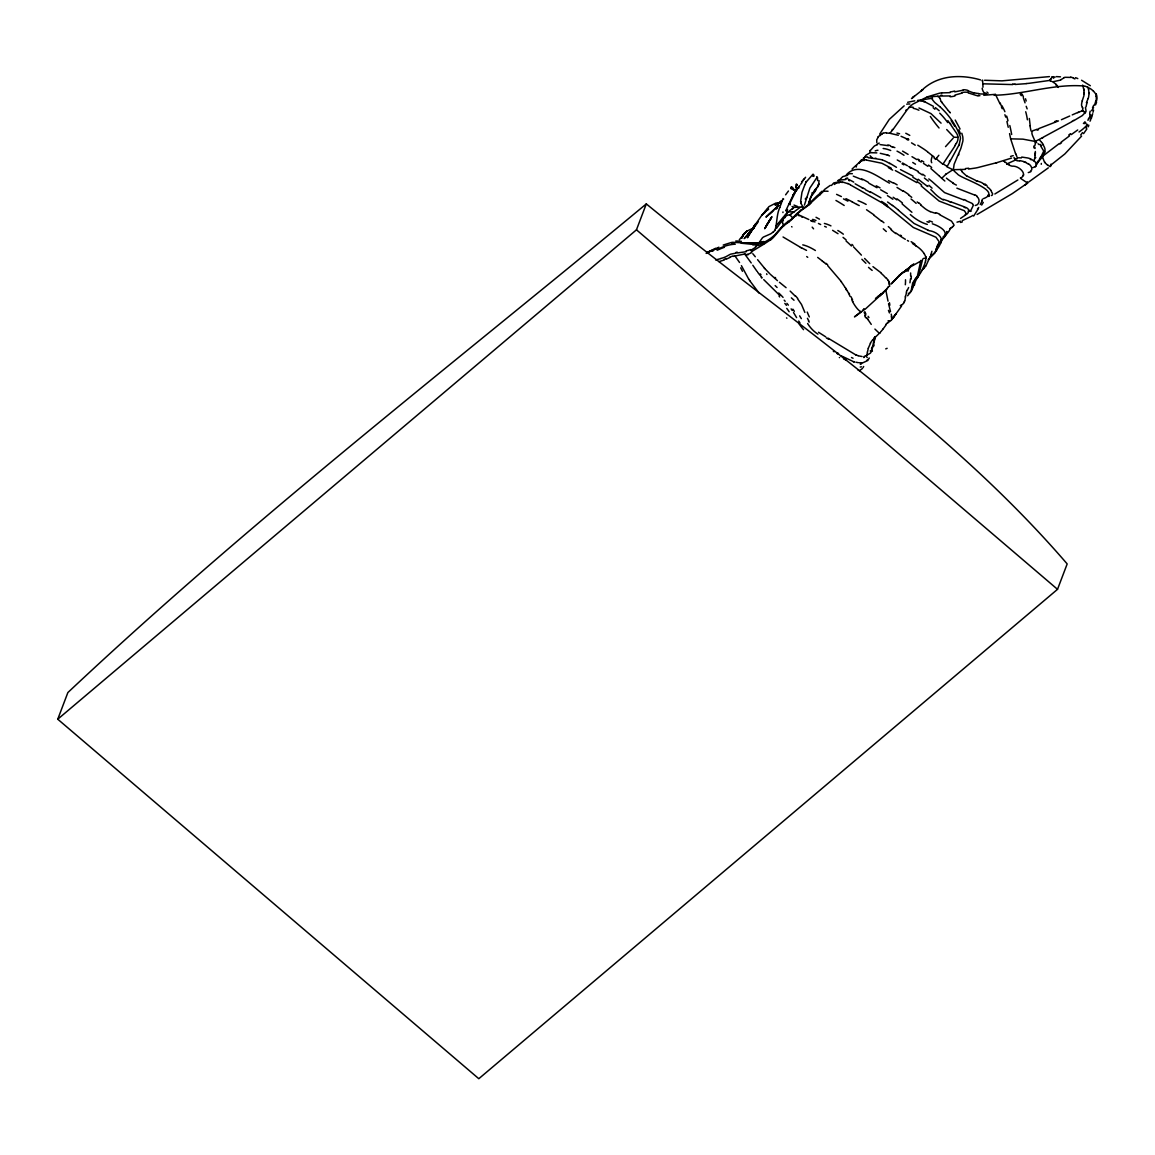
<?xml version="1.0" encoding="UTF-8"?>
<svg xmlns="http://www.w3.org/2000/svg" width="1155" height="1155" viewBox="0 0 1155 1155"><rect width="100%" height="100%" fill="white"/><g stroke="black" fill="none" stroke-linecap="round" stroke-linejoin="round"><path stroke-width="1.5" d="M910.631 275.886L910.631 272.97M1035.429 153.427L1035.328 151.478M1034.894 145.559C1037.103 140.347 1029.047 133.576 1032.931 130.616A27.937 26.695 56.7 0 0 1034.158 130.313L1037.407 129.129M819.054 180.628L818.491 185.464M863.695 310.276L863.882 309.092M869.21 357.92L869.181 358.324A62.428 13.181 17.6 0 1 867.001 360.115M795.838 186.518L796.084 184.324A58.602 3.927 69.9 0 1 797.094 185.349M813.914 175.892L813.596 174.506M774.991 230.148C777.2 223.406 776.449 214.7 779.784 207.51M1027.69 182.764L1027.358 181.783M1084.155 93.699L1083.924 95.533A9.644 3.913 -60.6 0 1 1083.664 96.515L1082.206 100.86M790.958 188.467L790.958 187.413M910.487 278.716L909.952 282.787M867.001 355.09L867.376 352.015M905.563 296.951L904.827 300.82M782.469 221.168L782.484 222.496A41.537 12.647 14.1 0 0 782.599 223.16M872.039 349.864L873.512 342.313M953.308 170.103L954.131 164.284L957.596 155.983M1090.205 115.024L1089.916 116.612M786.136 210.21L787.825 212.058L794.192 207.366L801.974 206.99M922.672 259.124L918.73 275.236A16.141 10.756 40 0 1 918.182 276.204C911.194 280.044 915.496 290.353 908.321 293.615M905.679 296.041L906.574 292.1M925.53 260.857L926.195 256.93M1035.241 155.16L1034.851 156.979A25.757 16.805 21 0 1 1034.028 160.661M789.905 203.165L795.391 192.062M794.106 189.911L793.341 188.77M874.277 341.331L875.331 336.567M874.234 341.562L873.685 343.887M891.833 319.199L891.516 320.051A18.307 5.255 35.7 0 1 891.14 320.426L888.874 321.538M1091.475 118.142L1091.923 116.078M936.936 246.997L934.958 252.916L928.187 259.658M925.299 262.026L925.011 263.167A23.519 16.199 36.5 0 1 924.635 264.278L923.682 266.386A41.219 28.139 41.1 0 0 923.235 267.484C921.214 274.009 915.338 278.095 914.414 285.155M817.812 186.879A86.293 3.754 -65.3 0 0 817.625 187.023L814.824 189.896M920.838 260.395L917.287 276.637L912.71 282.831L911.064 291.19L907.613 295.796M937.831 247.488L939.506 242.218L935.983 237.251L913.345 227.477L887.531 206.355M856.173 167.071L856.433 166.06M804.414 205.085L809.872 188.077L816.311 178.419M1095.806 100.918L1094.796 104.398M918.817 274.861L919.452 273.056M1092.024 115.688L1092.081 115.486A31.532 18.928 13.9 0 1 1092.269 114.677M786.237 209.806L792.965 195.44M864.012 308.934L863.377 310.406M918.673 275.381L917.402 277.965A19.086 7.854 4.8 0 1 915.222 279.423M931.912 251.27L931.002 254.345M1044.741 151.998L1044.972 151.161A11.666 7.565 29 0 0 1042.965 144.779M873.786 341.447L874.653 338.863M779.842 207.351L782.989 198.588L783.668 199.079M868.257 348.276L870.509 343.252M795.781 214.628L797.657 212.895M1096.543 102.362L1095.532 104.917M959.285 144.029L960.44 138.672A9.558 9.485 -65.9 0 0 960.31 136.81C956.34 125.592 949.193 115.255 940.401 107.184M946.898 232.011L946.046 234.306M874.956 338.011L875.375 336.87M928.014 230.264A50.777 39.588 78.9 0 0 929.299 230.711C935.651 231.433 945.281 237.569 939.91 244.586A20.198 13.687 23.7 0 1 937.961 247.834L937.181 248.57M1088.154 98.522L1086.364 102.737M57.75 719.204L67.871 692.552C251.891 519.519 452.024 364.966 646.309 203.901C788.937 320.801 945.988 423.077 1067.177 563.914L1057.518 589.324L478.805 1078.712L57.75 719.204L636.463 229.816L646.309 203.901M1092.356 114.706L1092.745 113.724M859.161 163.36L859.522 162.523M958.794 145.328L950.579 160.328M982.068 201.071L980.249 204.536M945.137 235.418L943.519 236.804A26.45 16.935 30.3 0 0 943.058 237.309C950.276 231.39 937.384 225.312 932.33 223.796M1038.908 160.545L1039.991 157.831M863.666 366.482L863.059 367.709M930.02 256.944L925.718 266.357M937.254 246.001L937.672 245.033M873.079 345.648L871.448 348.94M908.61 287.523L907.267 290.353M942.422 238.536L940.719 241.178M958.188 154.64L960.527 149.255A61.807 54.92 -48.2 0 0 961.018 147.898L962.779 141.488A17.888 16.834 -79.7 0 0 962.967 140.058L962.895 138.124A14.25 14.178 -49.5 0 0 962.736 136.651L961.812 133.215M950.507 228.185L949.453 230.35A42.129 27.965 46.4 0 1 945.151 235.432M887.69 287.537L886.333 289.761A17.672 4.88 56.5 0 0 886.13 291.71L888.022 301.137M818.014 185.796L818.938 183.818L817.249 187.37M831.427 185.507L833.78 182.923L839.079 181.855A93.382 35.661 80 0 1 840.71 181.869M978.068 208.911L978.733 207.467M804.717 185.103L801.974 192.322L800.574 201.764M804.919 184.67L805.887 182.649M1036.54 163.75L1042.503 156.95L1044.495 152.691A27.503 18.032 48.4 0 0 1044.856 152.085M817.61 180.628L817.509 177.466A53.448 6.237 -80.9 0 0 816.859 177.87L816.643 178.058M982.097 80.821L982.587 80.114L983.006 87.174M904.481 301.672L903.542 303.274M1038.518 161.354L1035.371 166.638M977.736 209.618L973.694 216.028A20.877 3.653 -64.5 0 1 973.362 215.595M956.354 143.61L957.351 141.444A9.991 9.947 -58.9 0 0 957.971 138.947L958 138.484A7.147 7.046 -74.2 0 0 957.943 137.315L957.466 137.315M797.268 188.871L796.791 189.694M1093.583 107.545L1091.634 110.692M743.806 234.119L741.842 237.815C743.589 232.213 749.162 229.571 754.359 228.026M940.733 240.558L941.21 239.677M793.268 194.921L796.474 190.127M949.944 161.483L947.331 166.161A18.567 14.611 34.8 0 1 946.869 166.796L952.947 169.713L965.277 169.381M879.72 134.052L889.292 119.398L904.163 105.841M769.822 219.97L769.187 220.966L771.381 217.79L764.653 228.733L771.93 216.664L766.516 225.355L767.18 224.373M765.317 227.593L768.479 222.005M1051.079 78.583L1052.003 77.053M743.531 234.624L741.467 238.262L743.3 235.144L739.316 239.706M870.552 350.672L870.61 350.557A17.643 15.867 27.5 0 1 870.307 351.134M806.233 181.999L812.99 174.188M839.873 179.559L842.746 176.643L847.727 175.286M939.347 243.07L938.972 243.748A15.939 11.102 35.8 0 0 938.524 244.831M955.373 145.357L942.87 164.241L937.586 159.939M1050.66 79.291L1050.054 80.07M863.796 158.827L865.817 155.449A19.548 7.074 43.2 0 1 866.207 155.073L868.921 153.485A37.306 13.658 50.2 0 1 871.881 152.503M778.629 205.272L776.333 208.983L776.839 208.189M755.471 223.969L752.959 227.983L762.026 214.902L765.202 212.101L762.026 214.902M781.69 221.125L776.434 228.459M781.762 221.024L782.541 219.768M870.293 150.598L873.974 146.425A45.117 16.473 46.5 0 1 876.89 144.938L877.266 144.823M1073.731 120.712L1082.278 115.616L1085.873 111.847A10.525 6.179 -11.1 0 0 1086.032 111.024L1085.628 108.455A26.579 9.76 -60.3 0 1 1085.498 107.993L1085.411 107.473M1088.92 118.893L1087.895 120.308M1086.913 128.869L1083.578 133.619M755.125 224.503L747.372 237.757L752.179 229.903M953.366 226.308L953.669 225.211M789.442 214.844L788.894 214.917A11.694 9.081 50.2 0 0 785.14 216.606L787.825 212.058A12.272 9.659 64.3 0 0 787.248 212.491M752.93 228.892L754.619 226.366L744.181 238.609L753.421 228.517L747.906 234.739L752.122 230.119M756.727 223.955L758.214 221.746M938.178 244.124L938.755 243.257M925.79 258.07L923.466 258.46M1050.429 79.637L1050.516 79.536A34.39 3.508 -70.6 0 0 1050.92 79.118M891.501 319.516L895.905 313.9L892.931 318.361M816.513 188.294L811.864 194.531L808.5 203.829L810.738 197.043L815.444 190.893M795.737 191.542L799.823 185.507M901.55 306.089L893.219 317.712M913.028 264.755L913.721 263.816M883.272 328.727L886.217 324.699M800.689 184.295L801.353 183.4M906.531 110.635L892.801 129.822M788.446 191.023L785.588 194.834M878.291 136.94L876.732 139.784L876.818 142.715M938.856 155.261L936.142 158.697M783.48 216.895L778.571 222.915M784.202 215.956L787.262 212.52M907.036 109.956L908.768 107.891M802.22 181.407L805.598 177.264M754.345 227.145L755.976 225.052M751.573 230.928L748.368 234.176L753.522 228.199M802.335 181.234L804.458 178.563M860.461 160.964L861.428 159.866M953.149 138.196L945.526 146.642M822.331 191.499L816.729 196.119A33.856 31.589 -87.3 0 0 816.036 196.798L811.546 201.244A31.589 29.727 -87.6 0 0 810.824 201.88L809.554 204.623A73.963 13.124 31.9 0 0 809.236 204.796M942.437 239.417L943.924 237.656A30.001 20.617 35.5 0 0 946.19 234.407M872.704 340.075L873.989 338.574M1081.6 136.117L1064.838 153.962L1050.155 165.613M780.679 228.011L775.294 234.393A41.724 41.219 54.2 0 1 767.671 240.312L758.517 245.553M891.934 130.89L889.812 133.258L886.564 133.042M880.644 331.933L882.478 329.781A12.402 5.198 -60 0 0 883.243 328.655M1040.944 156.936L1043.745 151.088L1040.641 145.905M784.043 217.718L782.628 220.331A15.65 5.573 -68.8 0 1 783.133 219.681M778.34 223.204L776.247 225.673M810.55 202.298L809.28 203.756A18.913 18.35 13.9 0 1 805.8 206.586L803.404 208.16M797.499 187.976L795.03 189.795A30.535 8.879 88.3 0 1 794.106 189.579M753.551 228.3L751.963 230.105M1085.801 122.791L1084.906 123.773M793.947 217.126L792.142 219.103A24.991 24.905 -32.8 0 1 789.082 221.76M891.27 284.029L899.962 274.991M886.867 288.851L879.229 296.214L886.405 289.501M887.978 287.176L889.509 285.978M762.228 214.729L768.292 208.882L762.444 214.642L768.941 206.63L775.958 203.02M887.329 323.429L889.624 321.263M892.007 282.989L899.456 275.193L907.628 268.942M909.461 107.17L913.1 107.17M794.784 216.245L800.718 210.152M823.674 191.181L807.793 205.662M875.086 337.448L880.139 332.524L879.547 333.261M856.072 165.338L852.029 169.078M883.517 292.475L865.008 309.352M769.201 214.31L778.788 205.244L765.938 217.111L772.724 211.192M939.362 176.08L941.715 178.289L945.714 174.492M782.513 226.943L774.384 236.327A22.566 22.205 61.5 0 1 770.717 239.821M908.898 267.946L905.722 270.92L910.674 266.357L904.004 272.291L910.501 266.949M1088.313 126.79L1088.819 125.144M924.072 268.335L922.195 269.895M940.632 242.55L938.524 243.748M862.337 368.589L859.291 370.813M797.268 213.892L801.368 210.383A26.623 25.28 -65.7 0 1 803.505 208.766L805.15 207.756A19.88 19.447 20.3 0 0 807.749 205.619M914.399 96.125L912.551 97.727L922.802 89.657L921.228 90.884C936.965 75.046 960.296 73.992 980.566 79.912M903.354 271.959L899.254 275.511L911.136 266.357M773.056 232.083L771.482 233.31A14.452 12.575 33.6 0 1 770.154 234.075L763.571 236.977A12.07 9.904 24.2 0 0 762.416 237.843L758.878 242.897A19.433 15.968 19.8 0 1 758.618 243.301M783.653 225.023L786.223 222.929M860.533 312.038L854.469 316.874L861.096 312.197M946.147 174.116L952.947 169.713M977.087 214.484L1012.343 193.578L1027.546 183.039L1020.717 178.462M1024.774 185.363L1027.676 182.923M931.479 255.63L936.387 250.895A21.873 15.246 35.2 0 0 937.73 247.444M1028.917 181.855L1048.321 167.85M781.401 201.937L780.361 202.703M911.483 98.579L913.259 97.107M879.908 295.045L877.526 296.979L881.698 293.688L875.476 298.423M1020.313 178.029C1028.6 174.983 1019.057 165.367 1012.04 166.161A34.823 30.608 -61.5 0 1 1010.639 165.743L1008.474 164.833M799.939 207.51L791.522 213.675M867.925 360.461L862.987 362.713M912.695 287.003L911.901 287.581M1023.662 174.925L1022.753 175.618M1041.752 156.936L1059.424 143.437M966.937 213.906L967.847 213.097A13.947 7.955 44.8 0 0 968.208 212.636L968.67 210.066A2.368 1.4 44.1 0 0 968.352 209.387L967.832 208.737A3.075 1.862 43.8 0 0 967.183 208.16L965.335 207.207M971.341 209.459L973.275 205.431A3.162 2.108 40.5 0 0 972.755 204.291L972.64 204.06M789.125 221.818L785.631 224.344A33.538 30.593 -35.8 0 0 782.484 226.914M1069.602 135.828L1061.084 142.195M779.149 203.049L775.481 204.998L780.116 202.544M1077.716 129.966L1071.263 134.601M824.179 189.723L830.315 185.334M938.264 245.64L937.21 246.318M770.659 239.735L764.668 243.676M790.164 214.556L791.435 213.733M794.38 211.769L788.057 211.971A15.881 7.017 39.5 0 0 787.84 212.072M879.966 135.323L882.406 133.821M860.475 161.224L857.27 164.27A34.275 12.185 40.3 0 0 856.534 165.54M972.669 215.436L971.86 215.971M1017.887 179.978L994.859 193.997M952.11 227.391L951.272 227.91A39.328 15.65 31.3 0 1 950.363 228.416L950.002 228.546M755.803 247.199L750.88 250.26M778.586 202.905L775.092 204.969L777.994 203.15M909.36 107.069A23.937 23.793 19.9 0 1 913.316 103.863L927.35 96.861L939.52 93.194A36.383 31.43 80.1 0 1 941.801 92.833M1042.893 137.402L1072.129 121.549M764.278 243.922L751.948 251.429M813.842 191.21L815.979 190.055M706.499 253.335L709.43 251.545M970.922 216.548L962.274 220.605M970.171 210.239L968.41 211.221M911.8 266.141L920.795 261.059M1014.581 160.444L1008.315 163.274M1041.723 138.095L1039.139 139.452L1041.565 142.354M1064.029 77.804L1060.709 79.854M865.514 355.841L863.998 356.534M710.931 250.678L715.624 248.267M718.901 247.199L706.254 253.407M1009.557 133.633L1010.639 138.845L1022.969 139.149L1035.14 141.43L1038.46 139.798M965.031 215.032L965.753 214.657A35.054 18.206 78.1 0 0 966.879 213.718M821.898 191.687L820.512 192.567A27.965 6.93 42.2 0 0 820.122 192.986M1030.477 171.171C1033.754 169.251 1030.607 164.92 1028.282 163.577M866.409 355.379L870.422 353.141L871.895 350.745A44.439 7.132 67.4 0 0 872.444 351.077M726.278 259.153L729.859 257.493M1072.215 114.908L1077.731 112.497M1069.732 116.02L1061.416 119.701M960.541 218.411L965.58 214.974L965.898 212.968L964.295 210.686L939.116 201.057L921.141 185.912M1058.471 120.929L1038.648 128.653M901.189 305.252L900.25 305.584M907.657 102.275L914.774 100.817M712.274 251.155L713.415 250.693M1006.712 163.909L1007.434 163.62M706.542 252.44L715.754 249.032M724.445 259.918L719.031 261.622M723.203 245.062L731 242.593A18.48 18.119 30.5 0 1 732.732 242.305L757.651 243.691M1078.655 112.136L1082.726 110.75M741.207 243.214L752.757 244.355A15.174 14.712 34.3 0 0 754.273 244.181L760.567 242.391A29.915 29.481 62.4 0 1 761.535 242.102M716.345 248.83L718.121 248.253M1011.535 158.076L996.953 162.61M778.874 202.832L775.741 203.814L777.445 203.323M960.527 221.197L956.99 222.164M798.697 188.279L796.026 187.341M975.195 205.503C979.541 205.085 980.35 199.035 977.058 196.697M715.609 259.976L720.893 258.576M954.94 95.085L962.259 93.021M996.289 162.783L978.357 167.432A34.751 23.663 -25.1 0 1 975.484 168.038L968.54 169.063M954.723 91.866L963.241 90.177M761.997 241.958L763.931 241.511M733.021 256.41L743.069 254.36M838.775 180.151L845.33 179.588M745.35 253.941L743.271 254.331M746.274 251.689L737.352 252.959M983.786 95.273L994.469 94.421M995.697 95.186C1023.662 94.522 1055.381 83.276 1084.92 86.105A24.63 20.79 -63.3 0 1 1086.119 86.567L1090.392 88.69A20.357 17.498 -57.3 0 1 1093.467 91.288M983.28 198.718C1004.171 190.994 960.094 178.52 957.278 173.799A47.124 44.785 -75.6 0 1 955.199 172.008A45.998 43.702 -76 0 1 953.323 170.088M939.65 96.11L927.119 96.991M736.11 253.118L730.87 254.114A10.453 10.034 -20.9 0 0 729.758 254.576L725.86 256.742A23.548 19.852 -29.9 0 1 720.879 258.431M919.553 100.153L919.048 100.211A32.022 9.37 2.3 0 0 917.518 100.413M932.287 98.233L921.892 99.85A24.948 19.823 -5.8 0 0 921.372 100.009M1049.433 80.46L1029.307 83.276A54.141 52.033 32.1 0 1 1026.145 83.535M1026.16 83.665L1015.101 84.459M941.816 92.891L949.988 92.66M989.33 196.292L988.016 196.364M940.704 96.038L950.305 95.923M824.222 191.124L828.048 191.254M1049.447 76.605L1001.963 80.85L984.594 80.258M743.575 243.128L756.034 242.839M1012.747 84.575L982.847 83.81M979.916 95.706L977.982 95.677M986.745 94.118L978.776 93.902M956.975 137.315L954.405 137.243M872.025 152.72L876.818 152.879M859.205 362.771L861.385 362.93M880.023 144.563L888.397 145.689M1015.144 160.155L1017.05 160.271M1056.233 76.605L1060.478 76.822M760.943 243.113L757.882 242.911A77.241 76.678 51.4 0 0 756.034 242.767M1070.728 77.414L1065.343 77.313A14.611 8.273 82.8 0 0 1063.986 77.587M866.568 160.097L881.871 163.245L891.212 168.168M868.257 157.73L875.663 158.711M1021.713 157.066L1027.632 157.961A19.707 19.072 82.1 0 1 1029.466 158.437L1030.505 158.899M889.812 133.258L898.316 135.265M862.106 356.534L858.266 355.812M842.342 181.956L847.972 183.703M858.122 362.641L855.841 362.194M1071.956 77.573L1073.471 77.89M791.334 186.72L792.908 187.688M876.659 158.87L882.377 159.838M1019.865 160.603L1023.662 161.527M968.251 92.905L976.105 95.403A13.34 12.662 -23.2 0 0 977.967 95.749M880.269 153.326L887.112 154.943M1035.14 141.43L1036.699 142.643M935.593 213.314L930.179 211.639M894.865 147.58L893.147 147.118M787.306 221.645L789.702 220.475A19.953 19.924 -17.6 0 0 792.431 218.194L795.737 214.715L795.939 216.158M963.804 199.959L944.588 192.625L932.778 182.187A20.371 15.015 50.7 0 0 931.609 181.176L928.793 178.924M794.192 207.366L792.056 206.5M967.818 90.754L973.896 93.021M1053.447 76.634L1055.035 77.255M918.947 107.964L930.944 113.594L941.08 123.152M793.384 189.781L791.002 188.568M949.193 201.302L943.332 199.353M854.411 361.804L853.401 361.472M890.548 146.266L892.281 146.844M976.856 180.83L980.566 182.115A16.055 8.302 59.2 0 1 983.54 183.789M963.934 206.687L951.128 201.952M1024.832 161.888L1025.958 162.321M853.3 176.152L862.395 179.79M929.125 222.395L926.974 221.645M808.818 219.522L800.762 215.797M852.361 361.096L841.129 355.812M928.028 230.163L914.11 223.493L898.518 210.354M797.874 214.512L799.996 215.407M965.97 200.667L971.875 203.28A2.599 1.646 41.4 0 1 972.625 204.074M956.874 188.164L974.502 194.993M814.997 221.977L811.128 220.417M1081.571 80.244L1090.334 85.73M841.374 196.567L836.581 194.358M975.758 180.411L966.937 176.036M855.971 355.004L827.991 338.112M888.311 155.376L889.581 155.925M901.059 136.319L906.011 138.484M824.627 226.366L826.345 227.087M848.723 180.425L849.503 180.772M802.595 206.139L800.689 203.121M939.491 214.628L951.316 220.995A3.898 1.184 50.8 0 1 953.034 223.536M862.958 188.077L865.109 189.03M1051.859 81.485L1050.574 80.792M818.447 223.464L820.671 224.546M1031.285 159.246L1034.129 161.036M859.233 205.59L856.866 204.435M861.904 187.572L855.133 183.818M907.512 139.192L908.74 139.813M845.922 198.631L848.968 200.147A62.11 22.017 44.5 0 1 852.072 201.764M913.042 176.094L900.51 169.626M799.967 247.026L783.047 236.977M1007.564 164.4L1007.377 164.299A10.958 7.493 -10.5 0 1 1006.785 163.851M801.18 247.632L806.522 250.39M918.384 171.503L908.696 166.493M889.494 183.154C877.684 176.701 858.598 161.382 846.586 174.578A57.144 20.646 37.6 0 0 846.341 174.867M1048.668 165.8L1047.975 165.382M876.977 187.716L868.834 183.183M887.329 193.578L880.644 189.781M933.457 106.361L926.137 102.506A63.9 37.205 -57.8 0 0 925.299 102.116L924.13 101.654A41.161 23.562 -51.9 0 1 923.423 101.308L922.441 100.788A20.559 8.518 -10.5 0 1 922.224 100.658L921.878 100.413M918.572 160.603L921.214 162.075M852.087 201.807L855.667 203.814A39.602 19.058 51.3 0 0 856.851 204.363M900.655 161.888L897.247 159.968M907.44 165.771L902.604 162.999M850.383 184.916L884.254 204.06M870.177 191.672L880.918 197.808M796.676 184.136L797.528 185.32M908.104 154.395L902.589 151.117M895.37 170.594L916.853 182.62M907.397 240.471L908.581 241.135M825.753 336.87L818.534 332.265M986.255 93.844L985.244 93.122M838.054 354.08L836.899 353.416M916.868 159.621L911.988 156.69M896.482 167.316L889.697 163.202M902.82 191.08L897.002 187.457M905.332 239.273L902.676 237.67A29.655 11.752 41 0 1 901.333 236.789L896.035 233.093M832.596 230.321L838.01 233.7M834.127 351.77L833.347 351.293M923.451 163.404L927.913 166.32M912.407 243.445L915.785 245.697M866.539 209.748L873.83 214.758M917.792 145.198L922.961 148.519A30.911 13.716 45.6 0 1 927.205 151.507L927.956 152.186M916.608 246.246L918.283 247.401A10.178 3.292 50.5 0 1 923.394 252.483L924.318 253.696M893.162 197.26L896.872 199.873M887.574 201.995L892.497 205.547M918.153 179.213L926.584 185.738M817.682 257.406L822.418 261.044M935.406 107.646L939.203 110.721M922.701 174.174L925.141 176.065M908.552 194.906L911.757 197.332M881.15 272.869L872.949 266.661M987.207 186.792L988.435 187.745A7.45 3.682 60.3 0 1 990.73 190.156M983.54 183.818L985.229 185.204M1047.412 164.977L1045.087 162.855M934.467 157.34L928.346 152.503M843.049 237.381L846.11 239.894M1038.071 143.74L1039.269 144.721M779.437 282.282L786.079 287.667M902.113 203.901L911.93 212.289M930.93 168.601L938.972 175.704M944.862 181.032L941.715 178.289M777.474 280.679L770.775 274.702M823.934 262.286L826.157 264.177M1083.318 111.082L1085.368 112.872M881.51 220.706L883.922 222.742M1083.39 111.14L1084.357 111.963M636.463 229.816L1057.518 589.324M920.65 205.013L925.054 208.622A18.697 12.026 46.4 0 0 930.179 211.596M891.472 229.426L888.296 226.582M790.15 291.089L795.29 296.156M918.716 203.294L917.2 201.908M940.199 106.996L934.929 102.651A21.945 7.883 2.1 0 1 934.308 102.015L932.995 100.398A41.335 18.235 -33.1 0 1 932.489 99.648L932.446 99.445M827.644 265.549L841.432 281.69M995.942 95.417L1000.1 103.964M770.111 274.053L765.693 269.505M930.8 189.579L933.413 192.192A26.262 17.238 50.9 0 0 943.274 199.93M1056.132 84.214L1052.638 81.817L1059.9 80.244A26.94 19.058 56.6 0 0 1060.723 79.868M869.729 263.658L864.604 258.46M779.668 295.362L763.744 279.64M853.516 246.867L861.413 255.125M792.98 218.078L789.803 214.83M1093.54 91.216L1095.777 93.959M1004.98 162.393L1003.637 160.661M946.696 129.548L952.702 135.886A21.324 20.444 62.2 0 1 953.308 136.42L953.525 136.824M784.187 300.17L785.183 301.311M947.663 109.783L941.267 101.683M764.639 268.335L757.593 259.687M961.812 171.619L965.681 175.17A22.985 16.993 68.4 0 0 966.908 176.138M1041.68 142.469L1043.441 144.649M759.109 293.139L749.595 280.492M761.867 277.503L760.712 276.117M752.8 253.71L755.298 256.757M949.67 112.136L950.305 112.887M786.901 303.346L788.36 305.137M797.542 298.712L801.527 304.487L804.862 312.428M874.913 329.074L879.316 333.261A30.81 3.22 72.7 0 0 879.46 332.986M760.106 275.381L757.608 272.161M1021.179 93.699L1021.973 94.84M886.405 278.023L887.516 279.524M871.26 324.396L866.741 317.755M1044.481 162.133L1042.503 156.993M744.73 254.071L751.226 262.95M950.262 124.047L956.629 133.403A10.973 10.886 -60.9 0 1 958.058 137.301M757.016 271.353L752.8 265.26M1056.984 85.21L1058.312 87.434M1086.667 124.018L1087.606 125.462M734.97 255.962L739.547 262.488M949.41 122.863L947.865 120.64M791.117 308.861L792.229 310.478M799.953 322.895L798.711 321.018M990.687 190.214L991.279 191.196A3.479 1.299 59.2 0 1 991.77 192.38L991.928 192.842M888.311 280.694L889.162 282.051M852.852 301.542L851.639 299.535M793.528 312.514L796.604 317.625M748.743 279.192L741.409 265.65M845.446 287.667L846.658 289.732M940.993 101.221L939.939 98.218M955.243 120.048L960.079 128.999M808.745 320.758L807.432 318.318M847.322 290.916L848.535 293.197M790.121 204.854L789.847 203.959M1015.75 153.947L1016.934 156.618M1016.054 154.539L1015.505 153.442M1002.266 108.758L1001.443 107.112M865.644 315.719L864.171 312.298M1015.375 153.182L1010.639 138.845M849.069 294.294L850.066 296.445M1014.018 157.441L1014.942 159.679M783.725 225.889L782.628 223.175M1004.879 114.72L1005.745 117.117M1023.301 97.727L1025.034 102.867M1026.189 106.289L1027.142 108.888M1083.145 87.203L1083.635 88.935M890.519 311.677L888.542 303.765M1082.394 107.776L1081.6 105.553A8.879 3.465 -62.3 0 1 1082.365 100.803M1088.515 89.44L1088.992 92.689M1006.915 121.448L1008.228 127.295M891.227 314.117L891.761 316.687M1082.625 108.7L1082.798 109.739M1030.202 125.78L1029.322 118.46M1083.895 90.22L1084.141 92.313M1035.039 148.504L1034.938 147.248M1089.05 93.497L1088.573 97.237A11.391 3.956 -58 0 1 1088.068 98.55M803.736 208.492L803.49 207.294A20.718 4.172 -45.4 0 0 802.176 206.759M947.086 166.349A31.445 22.393 33.5 0 1 943.173 163.851M949.352 161.599A61.172 28.5 -38.1 0 1 949.988 160.444M959.502 144.144A19.086 9.529 -72.9 0 1 958.997 145.472M932.345 99.373A8.561 3.739 -13.7 0 1 932.489 98.204M921.546 100.471A16.329 7.305 -17.4 0 1 921.141 100.066M920.65 101.019A31.719 10.583 3.7 0 1 922.354 100.875M933.11 107.704A49.463 26.998 -87.6 0 1 934.915 109.249M939.722 113.204A42.071 13.008 63.6 0 1 947.75 122.618M950.709 124.134A25.338 6.078 49.2 0 1 949.886 123.008M956.08 143.422A27.027 17.672 -67.1 0 1 955.127 145.14M731.938 243.402A58.992 54.675 16.1 0 1 733.858 243.07M709.358 251.444A57.144 52.827 21.6 0 1 710.874 250.577M717.14 250.26A66.672 48.496 -8.3 0 1 724.43 247.286M758.171 243.344A25.15 24.428 25.8 0 1 757.651 243.359M864.099 160.516A32.788 13.196 26.1 0 1 864.46 160.343M875.201 150.915A53.939 18.292 48.2 0 1 877.959 150.251M887.054 154.842A21.757 7.594 47.4 0 1 888.253 155.261M883.156 148.49A49.896 14.553 43 0 1 890.707 150.496M902.026 163.779A45.608 8.056 35.3 0 1 903.816 164.819M909.678 167.547A53.231 2.498 30.6 0 1 910.775 168.182M918.211 172.369A24.775 16.242 42.6 0 1 922.311 174.925M928.389 181.118A63.294 23.143 41.3 0 1 924.375 178.029M963.674 199.512A28.702 16.055 41.5 0 1 965.869 200.205M971.427 210.917A39.515 18.697 -86.2 0 1 970.2 211.437M946.652 231.866A74.238 50.589 36.9 0 1 946.797 231.476M940.776 242.651A25.785 17.484 32.8 0 1 942.35 239.345M936.445 248.874A62.875 43.168 27.9 0 1 935.868 249.321M847.351 174.535A50.141 18.942 63.9 0 1 852.376 173.712M861.745 178.953A33.986 8.619 42.2 0 1 868.358 182.346M876.197 185.825A52.942 19.462 42.9 0 1 880.052 187.89M887.43 195.686A49.261 23.071 44.7 0 1 892.873 199.266M897.045 198.862A67.438 33.538 45.9 0 1 902.445 202.977M927.306 224.417A35.083 23.086 47.4 0 1 910.313 214.57M929.082 220.822A34.361 24.472 64.4 0 1 932.489 222.049M925.66 260.9A54.66 38.216 32.3 0 1 925.415 262.07M914.211 285.17A24.024 7.565 -13.6 0 1 913.706 285.79M913.1 286.353A21.613 8.273 -2.9 0 1 912.623 286.743M925.501 266.155A21.281 14.38 55.5 0 1 924 268.249M931.248 254.461A54.877 39.025 29.1 0 1 930.136 257.002M953.294 226.264A29.034 11.131 26.4 0 1 952.009 227.145M953.51 223.969A5.472 1.906 47.2 0 1 953.77 225.312M935.868 212.65A47.037 37.249 -59.6 0 1 939.694 214.224M920.896 204.637A70.657 46.619 46.6 0 1 918.99 202.934M911.05 199.021A50.416 28.326 45.8 0 1 916.146 203.367M902.849 190.662A38.115 20.198 44.5 0 1 908.682 194.545M893.436 182.75A41.479 21.526 44.9 0 1 897.146 184.843M888.426 180.584A55.122 19.621 39.5 0 1 892.887 182.894M974.546 194.632A8.215 5.876 44.6 0 1 977.303 196.379M956.398 185.06A33.87 16.459 39.8 0 1 952.861 183.284M953.51 183.169A39.4 26.233 49.3 0 1 946.45 178.159M928.476 165.078A36.657 25.107 44.1 0 1 931.681 167.461M921.502 160.632A51.758 32.268 42.5 0 1 923.841 161.989M919.496 160.011A67.813 31.763 19.1 0 1 917.821 159.072M912.739 162.465A53.722 9.009 35.7 0 1 915.496 164.212M897.016 151.132A32.687 9.485 43.3 0 1 904.004 155.29M893.234 147.364A53.91 25.482 62 0 1 892.353 147.118M887.863 145.01A42.562 13.21 44.1 0 1 889.942 145.443M877.049 144.462A51.195 21.05 61.1 0 1 879.229 143.076M869.831 151.984A38.707 14.351 30.3 0 1 870.062 150.468M786.743 210.528A46.388 4.808 -56 0 1 787.566 209.517M784.779 217.847A15.145 11.117 75.5 0 1 785.429 217.039M783.104 220.793A41.825 10.857 -35.1 0 1 783.393 219.912M775.034 230.177A34.722 30.29 40.8 0 1 773.157 232.184M785.775 210.773A53.563 3.263 -57.4 0 1 785.674 210.701M793.066 194.704A84.921 26.06 49.5 0 1 792.792 195.267M796.142 189.651A64.463 15.318 1.5 0 1 795.723 190.055M793.875 193.39A31.156 1.083 -54.7 0 1 796.04 190.662M791.493 187.615A71.422 6.973 31.9 0 1 791.983 187.63M792.518 188.698A32.427 2.815 50 0 1 793.427 189.449A13.297 2.368 -51.4 0 1 793.557 189.637M780.361 203.41A24.76 4.548 70.9 0 1 780.491 203.525M781.386 203.424A33.827 1.776 12.4 0 1 779.206 202.587M781.155 200.811A19.751 4.086 -60 0 1 779.668 201.952M782.455 200.58A40.324 5.125 -29.1 0 1 782.31 200.739M782.975 211.957A72.693 0.736 -84.7 0 1 782.931 212.549M1059.915 143.956A50.069 32.326 -33 0 1 1061.546 142.744M1068.779 134.976A48.64 20.545 -35.7 0 1 1070.526 133.677M1087.505 124.552A26.348 14.813 -34.7 0 1 1079.03 131.988M1085.007 121.751A18.249 2.888 -44.5 0 1 1083.404 123.542M906.733 104.195A44.251 9.933 33.4 0 1 909.851 104.022M923.61 101.626A23.735 1.242 -6.9 0 1 924.765 101.467M931.739 162.711A26.767 7.536 -47.4 0 1 932.518 155.723M936.301 158.394A35.256 16.849 43.5 0 1 936.936 158.928M934.15 158.134A38.736 16.834 42.9 0 1 935.752 159.448M939.044 127.988A40.064 8.792 45.8 0 1 930.353 116.467M913.215 108.296A50.603 28.702 75.2 0 1 918.918 110.245M908.667 107.805A28.399 26.955 -25.6 0 1 909.173 107.256M905.924 110.389A28.009 17.267 -44.2 0 1 906.444 109.682M892.541 129.403A34.159 23.086 -76.7 0 1 891.689 130.457M896.915 133.056A57.736 19.274 49.2 0 1 899.572 133.778M906.401 139.221A62.153 20.371 47.1 0 1 907.902 139.957M907.628 138.629A56.321 10.164 37.4 0 1 908.581 139.105M911.526 142.874A40.079 10.987 42.7 0 1 915.236 145.184M905.78 133.258A61.85 11.853 39.7 0 1 909.779 135.395M867.318 318.535A29.38 1.415 58.9 0 1 867.853 319.473M868.964 317.553A51.47 5.703 60 0 1 868.112 316.326M865.687 317.769A53.289 29.265 14.3 0 1 864.705 315.69M865.947 314.203A14.856 2.252 56.7 0 1 864.907 311.778M863.002 309.785A20.27 5.039 63.2 0 1 861.081 311.504A9.341 2.223 57.5 0 1 852.433 301.296M852.549 299.665A40.136 19.101 41.6 0 1 850.975 296.662M848.983 293.226A52.322 30.304 33.5 0 1 849.517 294.337M846.023 289.328A36.31 7.58 53.6 0 1 846.687 290.483M841.201 281.733A44.655 19.621 45.4 0 1 845.2 287.653M826.056 263.326A25.858 8.417 50.4 0 1 827.63 264.74M822.273 261.059A54.487 17.931 29.8 0 1 823.804 262.286M802.768 244.86A41.392 14.322 45.6 0 1 815.401 250.505M800.372 247.358A65.46 7.002 34.7 0 1 801.599 247.978M806.71 256.554A61.258 0.809 37.4 0 1 807.735 257.32M751.992 251.501A27.547 25.915 6.3 0 1 751.226 251.934M779.033 296.113A77.457 2.093 52.4 0 1 779.683 296.951M751.674 252.599A19.852 18.422 2.2 0 1 745.567 254.836M751.501 250.39A87.924 3.682 56.3 0 0 750.548 249.581A16.329 13.745 -1.4 0 1 746.101 250.837M765.404 269.36A68.39 12.156 32.2 0 1 764.365 268.191M775.684 278.052A68.636 5.082 38.3 0 1 774.962 277.388M766.949 274.515A49.131 5.082 33.1 0 1 766.602 273.793M791.363 297.86A47.095 6.266 44.9 0 1 794.019 300.242M795.333 295.723A30.102 12.922 60.9 0 1 797.643 298.322M809.308 316.903A28.861 10.366 66.7 0 1 807.244 312.067M809.179 322.144A46.417 38.62 73.9 0 1 808.471 320.946M817.928 334.142A30.608 23.677 71.1 0 1 807.59 323.501M828.684 339.224A47.831 13.369 42 0 1 826.388 337.996M858.064 355.625A38.303 6.295 38.1 0 1 855.754 354.787M864.518 356.837A40.252 6.035 30.5 0 1 863.752 357.545M885.741 348.882A59.641 1.79 -21.2 0 1 887.141 348.305M867.506 352.044A29.063 27.244 43.4 0 1 868.358 348.305M870.35 343.194A22.537 17.816 -39 0 1 872.545 339.974M873.642 338.328A19.693 11.839 -43.4 0 1 874.783 337.159M885.885 324.382A19.606 18.422 -88.9 0 1 887.054 323.111M891.314 316.412A44.742 12.806 37.1 0 1 891.617 319.054M888.44 310.363A70.744 19.534 41.1 0 1 889.408 312.918M889.466 302.726A50.17 13.138 57.2 0 1 889.812 305.267M887.82 287.768A45.146 10.612 65.5 0 1 888.065 287.35M889.783 285.992A50.56 9.543 67.7 0 1 889.581 286.137M888.917 283.423A24.717 5.082 58.2 0 1 889.032 284.563M888.859 281.849A10.077 2.425 46.5 0 1 889.899 284.202M887.762 279.669A20.949 4.375 47.2 0 1 888.556 280.838M881.279 273.417A9.269 2.339 45.8 0 1 885.769 277.936M872.169 270.414A50.632 31.763 65.9 0 1 868.531 267.368M865.904 263.268A46.301 10.886 50.9 0 1 861.89 259.269M851.942 244.398A65.258 28.586 51.7 0 1 853.054 245.524M846.095 241.049A42.1 16.661 50.9 0 1 851.423 245.972M837.823 230.48A50.834 27.041 55.5 0 1 843.352 234.176M824.381 223.435A42.547 17.137 48.6 0 1 830.95 225.875M819.458 219.132A58.039 13.153 37 0 1 816.022 217.284M812.629 219.392A44.583 11.406 39.5 0 1 815.964 220.461M810.622 220.663A41.392 3.581 28.8 0 1 813.048 221.673M801.31 216.635A31.43 2.815 40.2 0 1 802.22 217.183M798.033 215.22A61.706 5.327 40.3 0 1 799.347 215.841M794.062 217.256A33.221 29.611 -52 0 1 794.9 216.375M937.499 96.356A7.45 2.671 5.4 0 1 939.737 98.204M988.146 93.151A35.848 13.225 85.4 0 1 986.919 92.039M978.819 93.512A17.657 15.073 -3.4 0 1 974.04 92.689M963.256 89.729A15.376 14.654 -45.2 0 1 967.933 90.422M954.723 91.043A22.739 15.26 -30.6 0 1 950.19 91.909M940.834 95.23A32.095 8.807 -13.7 0 1 941.946 95.172M954.983 95.952A20.588 15.289 -33.7 0 1 950.103 96.746M962.173 92.516A15.607 14.712 -42 0 1 968.366 92.443M1075.493 77.674A34.563 22.032 77.2 0 1 1077.803 78.598M1073.443 78.309A26.681 17.267 80.8 0 1 1074.901 78.915M1070.57 77.168A43.731 19.837 44.1 0 1 1071.797 77.298M1055.93 84.936A19.245 8.533 -88.2 0 1 1056.695 86.062M1082.596 85.109A19.231 11.074 -57.2 0 1 1083.621 86.726M1096.167 93.8A14.019 11.897 -23 0 1 1096.066 102.246M1095.936 93.945A36.527 24.775 -2.9 0 1 1096.211 96.212M1087.62 87.058A12.272 7.147 -52.1 0 1 1088.544 88.473M874.162 344.955A24.876 8.663 76.4 0 1 873.397 346.514M887.95 320.989A24.024 8.2 -70.5 0 1 888.744 320.744M903.528 303.26A22.089 11.319 48.6 0 1 901.203 305.281M904.61 300.834A40.497 17.859 -9.8 0 1 904.221 301.672M905.275 296.994A66.47 31.575 -13 0 1 905.347 296.099M906.386 292.071A49.55 26.782 6.9 0 1 906.964 290.295M905.506 279.77A47.037 23.966 58.6 0 1 905.318 284.751M911.309 276.276A57.606 32.167 47 0 1 911.078 279.091M907.931 271.338A35.935 21.931 40 0 1 912.464 264.596M924.173 253.652A6.425 1.53 54.2 0 1 925.761 257.868M916.363 246.174A55.483 9.052 24.9 0 1 915.54 245.625M911.136 241.684A32.715 5.428 22.6 0 1 914.948 244.153M901.42 235.75A25.251 0.809 30.8 0 1 900.452 235.187M895.818 233.599A45.464 29.582 45.7 0 1 891.169 229.859M883.272 228.805A58.284 11.218 43.2 0 1 886.304 231.52M874.003 215.35A47.918 13.615 44 0 1 881.482 221.226M858.021 200.696A54.386 28.962 53 0 1 866.163 204.435M843.468 198.905A45.435 9.298 36.7 0 1 847.885 201.129M835.946 200.465A51.094 9.182 39.4 0 1 844.19 205.475M823.472 190.878A67.163 20.314 53.9 0 1 823.991 190.777M747.213 254.519A69.329 6.641 64.1 0 1 747.978 254.909M760.986 274.731A77.703 9.76 43.5 0 1 760.337 273.908M761.881 278.095A48.366 3.566 57 0 1 761.318 277.445M777.084 287.48A66.961 7.508 39.6 0 1 775.149 285.588M778.73 293.009A39.299 8.85 55.6 0 1 783.061 297.369M784.823 303.375A49.636 19.765 61 0 1 786.411 305.324M786.757 308.385A46.085 23.1 64.5 0 1 789.154 311.763M792.908 309.165A36.065 16.17 64.2 0 1 794.337 311.33M801.339 318.621A49.506 14.943 58.7 0 1 799.635 315.864M803.562 329.68A46.113 30.911 60.9 0 1 798.986 323.747M839.57 357.574A41.075 7.002 39.6 0 1 839.353 357.588M838.544 353.531A50.993 6.208 24.5 0 1 837.202 352.751M846.297 360.129A50.647 6.136 36.1 0 1 843.511 358.83M854.123 362.049A58.313 8.995 34.6 0 1 853.112 361.703M853.054 358.238A63.28 15.953 46.2 0 1 851.495 357.516M861.125 364.2A67.12 12.676 34.6 0 1 860.316 364.301M861.702 362.858A29.135 2.873 19.6 0 1 861.197 362.843M862.005 363.233A82.323 4.519 -27.4 0 1 861.745 363.276M866.495 356.635A72.447 15.953 13.7 0 1 867.217 357.559M1014.971 83.94A47.442 30.651 4.4 0 1 1012.646 84.055M985.114 93.44A14.322 6.41 -77.6 0 1 982.154 88.271M1020.154 94.133A29.712 7.45 77.2 0 1 1021.294 95.692M994.21 95.389A36.946 9.153 -71.9 0 1 994.686 95.172M995.264 94.19A36.281 6.93 79 0 1 995.48 94.262M1050.054 80.922A11.478 4.764 -33.2 0 1 1050.343 80.994M1051.974 76.966A13.355 3.653 71.3 0 1 1053.707 78.251M1050.184 80.085A3.898 1.415 5.4 0 1 1050.112 80.345M1090.984 117.882A18.74 10.713 41.2 0 1 1090.002 121.203M1093.554 110.1A31.589 15.91 64.5 0 1 1092.976 112.28M1096.081 96.226A26.536 17.859 2.3 0 1 1096.182 100.384A44.958 29.972 -5.8 0 1 1095.965 100.918M1094.276 104.614A42.042 19.072 -42.5 0 1 1094.016 105.408M1093.482 105.654A20.602 10.973 -34.5 0 1 1092.514 107.632M1089.815 114.59A15.982 7.363 -33.2 0 1 1090.248 111.111M1090.075 116.54A20.314 7.97 -34.5 0 1 1089.916 117.103M1089.093 117.695A13.817 6.208 -27 0 1 1088.342 118.965M1088.14 125.693A14.004 4.057 27.5 0 1 1088.198 125.982M1086.624 127.151A20.646 12.936 -64.5 0 1 1086.047 128.104M1082.538 132.608A48.091 31.835 -59.2 0 1 1080.661 135.034M1050.92 164.14A20.111 4.187 56.3 0 1 1049.707 166.594M861.529 366.814A77.674 17.859 32 0 1 860.201 367.045M858.281 369.802A62.803 14.683 53.5 0 1 858.179 370.322M786.887 318.246A61.85 0.78 48.1 0 1 786.555 317.87M749.711 280.564A32.715 7.277 42.9 0 1 748.859 279.265M740.687 267.859A61.316 8.634 70.9 0 1 742.477 271.295M729.729 257.204A20.155 19.751 -24.9 0 1 732.949 256.078M726.033 258.561A27.475 20.689 -25.8 0 1 724.257 259.312M816.628 176.787A103.098 11.319 -78.3 0 1 816.917 176.715M806.811 197.389A89.772 0.982 -43.8 0 1 805.223 198.963M1082.322 110.187A12.546 5.761 -66.2 0 1 1082.336 110.663M1082.567 107.372A10.352 3.566 -77.4 0 1 1082.856 108.238M1083.809 92.458A19.635 12.041 -41.4 0 1 1083.765 93.844M1083.823 88.877A40.31 27.605 -21.4 0 1 1084.141 90.148M1021.857 93.988A8.489 1.992 76.7 0 1 1023.402 96.847M1026.189 101.005A21.079 2.137 75.2 0 1 1025.525 98.781M1025.712 111.761A25.901 9.269 86.3 0 1 1027.387 119.788M1031.083 131.02A40.858 29.467 79.8 0 1 1030 125.808M1038.504 129.692A62.125 25.309 -28.1 0 1 1037.219 130.197M1056.767 120.741A45.377 2.021 -21.7 0 1 1054.573 121.65M1077.731 112.656A27.489 17.729 -56.6 0 1 1078.64 112.295M1086.119 106.794A9.89 3.624 -60.5 0 1 1087.245 102.492M1089.194 92.718A44.424 28.225 21.4 0 1 1089.223 93.541M1088.385 88.632A19.808 12.113 -44.7 0 1 1088.631 89.383M719.681 248.426A34.708 31.633 -1.9 0 1 735.316 244.181M735.764 241.005A52.769 47.889 8 0 1 741.409 241.352M737.265 252.194A57.259 26.204 -7.6 0 1 736.053 252.353M755.399 246.694A45.709 40.699 -8.3 0 1 758.142 245.019M780.766 228.084A27.388 25.829 -33.8 0 1 783.74 225.124M786.411 223.16A35.704 33.221 -35.3 0 1 787.912 222.049M791.623 226.625A38.736 1.473 44.4 0 1 791.998 226.958M752.829 244.889A59.8 55.238 15.1 0 1 758.301 244.961M792.864 208.564A58.053 1.776 -41.6 0 1 792.113 209.257M812.485 192.524A70.065 3.696 -31.9 0 1 811.936 192.972M813.568 228.82A68.203 6.641 44.9 0 1 812.167 227.145M795.521 215.985A58.082 3.595 43.3 0 1 795.578 215.812M1010.538 156.445A24.746 19.274 2.9 0 1 1013.238 155.636M1014.538 158.798A19.187 12.503 -0.1 0 1 1017.281 158.495M1007.232 163.562A14.308 9.197 -2.4 0 1 1005.514 162.234M1016.862 160.747A18.596 10.193 -5.6 0 1 1019.591 161.007M1023.633 161.714A26.998 24.183 74.4 0 1 1024.774 162.09M1025.885 162.711A12.806 9.702 48.8 0 1 1028.123 163.938M1030.91 171.619A20.01 12.214 35.7 0 1 1028.268 172.571M1017.266 157.874A14.409 7.118 -0.1 0 1 1021.424 157.903M1030.361 159.39A16.358 13.369 40.7 0 1 1031.112 159.737M1034.274 160.892A5.068 3.566 39.7 0 1 1035.501 166.753M1034.591 166.984A11.68 7.782 30.7 0 1 1032.917 167.547M962.173 171.416A11.059 8.634 16.9 0 1 960.743 169.511M976.971 181.075A20.877 8.634 43.8 0 1 975.874 180.685M987.02 185.637A33.336 12.156 52.9 0 1 985.143 184.049M992.564 193.39A6.54 2.628 58.2 0 1 991.438 195.542M989.503 195.267A29.005 7.06 23.7 0 1 987.727 195.282M1009.022 164.342A18.523 11.319 -3.3 0 1 1008.185 163.981M996 163.202A33.582 6.699 -18.1 0 1 996.635 163.028M968.655 168.197A47.803 33.452 -26.7 0 1 965.479 168.543M982.27 199.324A5.255 3.581 -21.5 0 1 981.736 201.013M981.707 205.07A31.676 5.977 -51.3 0 1 983.295 202.37M977.809 208.376A57.75 24.602 77 0 1 977.476 209.084M800.92 210.412A25.049 23.75 -64.1 0 1 803.562 208.405M811.229 202.804A57.057 10.063 37.7 0 1 811.171 202.154M821.653 191.499A51.874 13.08 36.2 0 1 822.028 191.254M820.31 194.69A65.084 16.17 42.5 0 1 820.353 193.953M962.332 221.919A41.436 31.041 -52.4 0 1 960.498 222.467M1040.525 156.993A17.123 2.945 26.2 0 1 1040.641 156.921M1047.888 165.078A36.484 11.579 76.9 0 1 1047.383 164.674M1045.217 162.711A38.144 19.346 -51.8 0 1 1044.683 161.931M1040.135 144.346A23.779 11.68 30.4 0 1 1041.579 145.631M1033.942 147.898A15.852 9.298 -76 0 1 1033.812 146.05M1035.732 157.47A19.13 2.671 89.2 0 1 1035.587 157.845M1034.822 153.153A21.382 12.46 45.3 0 1 1034.764 154.871M1037.811 161.18A28.731 7.118 -38.5 0 1 1037.378 161.917M1041.261 164.299A26.031 3.537 86.4 0 1 1041.334 163.447M1042.979 137.647A30.463 25.078 -59.5 0 1 1041.81 138.326M1073.847 120.322A49.506 14.784 -33.6 0 1 1072.259 121.145M1001.457 106.145A19.909 4.418 78 0 1 1000.216 103.055M1001.847 105.668A25.627 5.082 75.6 0 1 1004.893 111.674M1006.655 116.063A26.031 12.359 83.2 0 1 1007.969 120.813M1009.817 125.549A38.259 6.641 78.3 0 1 1011.679 134.485M800.964 203.092A58.746 25.453 -11 0 1 801.122 201.692M805.67 182.057A95.389 24.789 74.1 0 1 806.046 181.451M812.701 175.026A34.188 5.169 -73.1 0 1 812.932 176.325M813.683 176.109A19.115 3.999 -46 0 1 813.596 176.426M795.694 187.182A58.732 6.858 25.9 0 1 796.618 186.922M801.556 181.985A63.583 7.868 -82.3 0 1 802.133 182.721M798.755 187.226A92.833 1.574 -57.5 0 1 798.452 187.76M795.232 192.019A89.036 27.431 17.4 0 1 795.506 191.47M789.674 204.074A61.071 11.016 -31.8 0 1 789.212 203.583M797.542 206.456A31.402 5.443 8.4 0 1 794.005 205.041M859.508 162.509A61.72 22.32 32.2 0 1 860.879 161.267M861.659 160.112A49.708 18.018 43 0 1 863.94 159.361M863.218 158.235A45.204 16.762 52.8 0 1 867.751 156.907M875.245 158.249A61.331 17.238 40.6 0 1 876.226 158.379M882.507 160.054A28.009 9.789 45.9 0 1 889.841 163.649M872.343 157.961A61.316 8.042 26 0 1 870.148 155.781M912.869 177.278A28.803 17.469 42.5 0 1 917.633 180.296M926.743 185.522A72.505 69.56 69.5 0 1 927.927 186.532M928.88 185.291A65.951 61.432 62.1 0 1 932.056 188.178M949.381 201.779A62.457 29.077 39.3 0 1 951.287 202.428M964.165 207.279A27.576 12.084 35.8 0 1 965.522 207.799M834.401 184.468A62.197 22.84 27 0 1 836.711 182.894M836.451 182.793A38.895 14.192 45.5 0 1 839.281 182.909M837.664 180.599A70.787 26.565 63.8 0 1 838.862 180.339M845.215 179.285A67.755 24.154 65.7 0 1 846.052 179.328M845.633 178.635A35.978 12.387 62.3 0 1 847.64 178.043M848.088 179.227A48.034 8.908 41.2 0 1 853.747 182.115M862.958 188.207A65.604 38.404 68.8 0 1 861.904 187.716M865.543 189.795A43.876 13.181 41 0 1 870.524 192.495M881.525 201.389A53.188 21.223 43.4 0 1 887.473 205.316M892.526 205.417A55.7 26.406 46.2 0 1 898.576 210.253M945.555 174.376A33.351 24.053 12.3 0 1 945.974 174.001M884.254 204.478A68.578 31.098 46.3 0 1 887.502 206.759M847.799 183.472A30.694 7.378 43.9 0 1 850.21 184.656M840.753 182.201A113.306 43.067 79.2 0 1 842.414 182.476M917.287 181.696A59.309 41.45 46.1 0 1 921.69 185.045M892.642 170.117A68.39 10.973 24.7 0 1 888.325 167.547M864.518 159.809A54.141 20.79 54.4 0 1 866.38 159.765M863.319 159.91A57.793 21.599 51.9 0 1 864.46 159.737M860.547 161.31A47.211 17.21 49.5 0 1 863.117 160.531M884.037 133.042A52.076 21.887 62.2 0 1 886.39 132.652M882.261 133.648A35.588 13.788 48.7 0 1 883.185 132.969M878.103 136.68A49.174 19.13 51.7 0 1 880.153 135.597M942.307 102.708A32.167 2.96 47.5 0 1 941.975 102.189M948.125 110.389A62.153 8.561 59.1 0 1 949.742 112.295M951.143 120.568A33.928 7.479 64.6 0 1 954.622 126.213M958.838 129.793A30.463 24.284 78.3 0 1 960.411 133.792M958.347 155.376A35.718 4.201 -64.1 0 1 958.895 154.164M872.155 347.323L872.126 347.41A33.524 3.335 66.1 0 1 872.155 347.453M767.945 208.723L765.303 211.596L767.945 208.723M746.78 231.375L744.181 233.628L747.343 230.899L746.78 231.375M768.537 209.113L765.274 211.481L768.537 209.113"/></g></svg>
